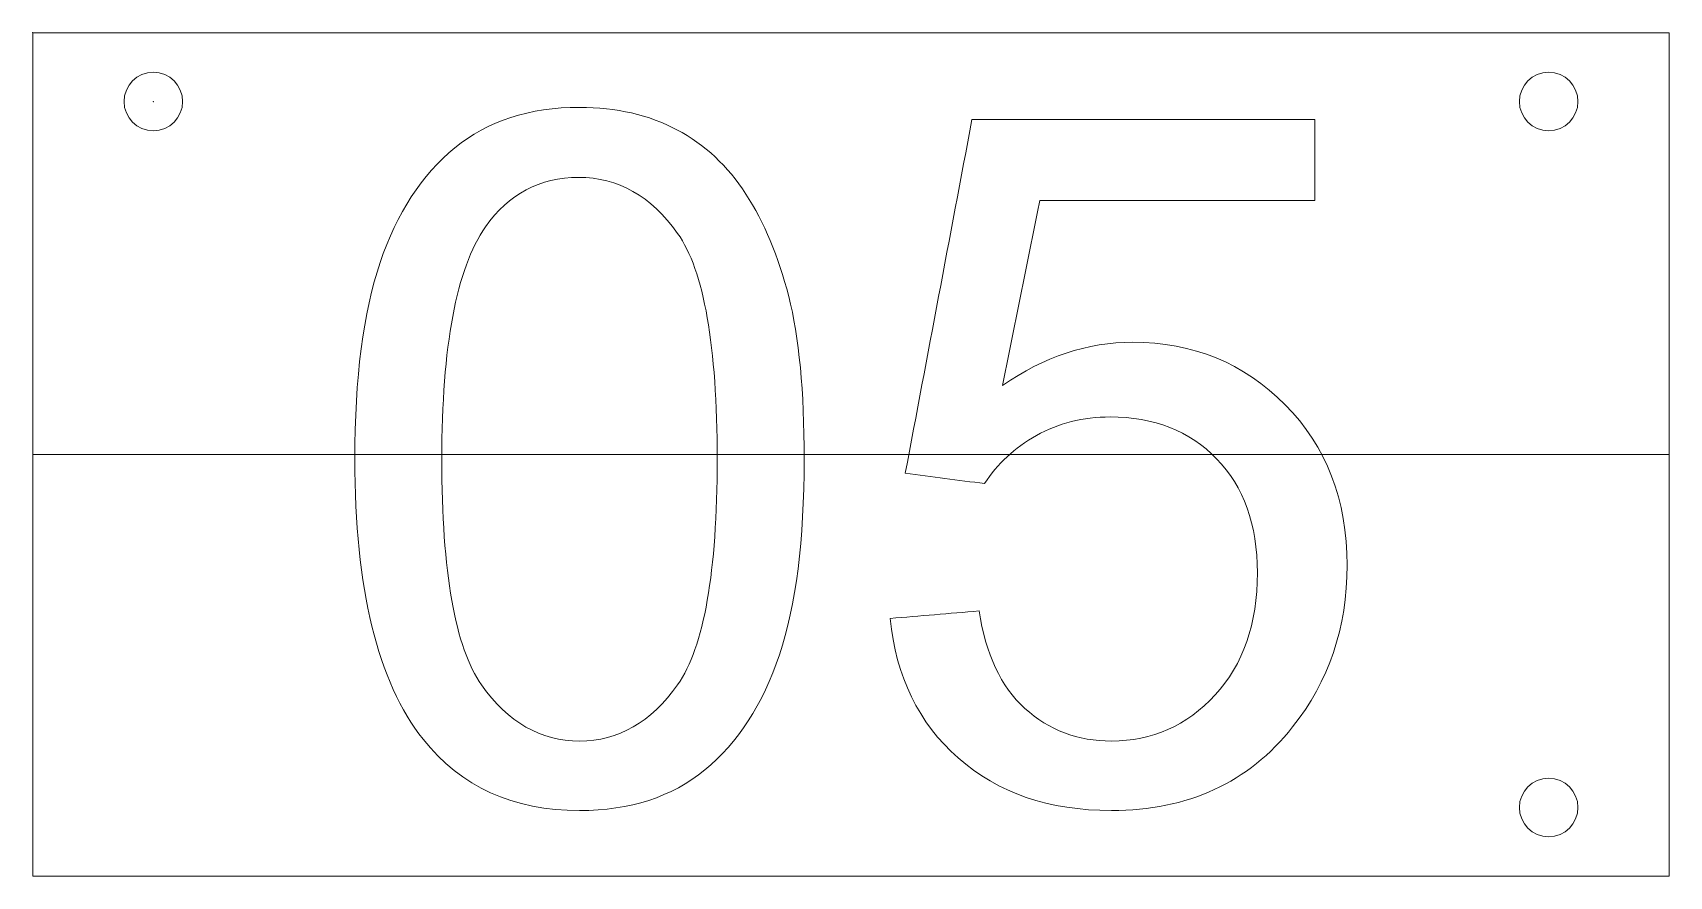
# Model space of a CAD drawing. Header units: millimetres. Extents: x 0 to 95, y -49 to 0.
import ezdxf
from ezdxf.lldxf.tags import DXFTag

# ---------------------------------------------------------------- set-up
doc = ezdxf.new("R2010")
doc.units = ezdxf.units.MM
doc.layers.add('1', color=7, linetype='Continuous', true_color=0xffffff)
doc.layers.add('61', color=7, linetype='Continuous', true_color=0xffffff)
tags = doc.linetypes.add('PHANTOM', pattern=[50.5, 18, -6.5, 6.5, -6.5, 6.5, -6.5]).pattern_tags.tags
tags[14:15] = [DXFTag(74, 4), DXFTag(75, 0), DXFTag(340, '0'), DXFTag(46, 0.0), DXFTag(50, 0.0), DXFTag(44, 0.0), DXFTag(45, 0.0)]
tags[12:13] = [DXFTag(74, 4), DXFTag(75, 0), DXFTag(340, '0'), DXFTag(46, 0.0), DXFTag(50, 0.0), DXFTag(44, 0.0), DXFTag(45, 0.0)]
tags[10:11] = [DXFTag(74, 4), DXFTag(75, 0), DXFTag(340, '0'), DXFTag(46, 0.0), DXFTag(50, 0.0), DXFTag(44, 0.0), DXFTag(45, 0.0)]
tags[8:9] = [DXFTag(74, 4), DXFTag(75, 0), DXFTag(340, '0'), DXFTag(46, 0.0), DXFTag(50, 0.0), DXFTag(44, 0.0), DXFTag(45, 0.0)]
tags[6:7] = [DXFTag(74, 4), DXFTag(75, 0), DXFTag(340, '0'), DXFTag(46, 0.0), DXFTag(50, 0.0), DXFTag(44, 0.0), DXFTag(45, 0.0)]
tags[4:5] = [DXFTag(74, 4), DXFTag(75, 0), DXFTag(340, '0'), DXFTag(46, 0.0), DXFTag(50, 0.0), DXFTag(44, 0.0), DXFTag(45, 0.0)]

msp = doc.modelspace()

# ---------------------------------------------------------------- linework, layer by layer
at = {"layer": '1', "color": 252, "linetype": 'Continuous', "lineweight": 13}
for p, q in [((0, -49), (0, 0)), ((0, -49), (0, 0)), ((0, 0), (95, 0)), ((0, 0), (95, 0)), ((95, 0), (95, -49)), ((95, 0), (95, -49)), ((95, -49), (0, -49)), ((95, -49), (0, -49))]:
    msp.add_line(p, q, dxfattribs=at)
at = {"layer": '1', "color": 163, "linetype": 'Continuous', "lineweight": 18}
for p, q in [((0, 0), (95, 0)), ((0, -49), (0, 0)), ((95, 0), (95, -49)), ((95, -49), (0, -49))]:
    msp.add_line(p, q, dxfattribs=at)
at = {"layer": '1', "color": 163, "linetype": 'PHANTOM', "lineweight": 18}
msp.add_line((0, -24.5), (95, -24.5), dxfattribs=at)
at = {"layer": '1', "color": 252, "linetype": 'Continuous', "lineweight": 13}
for centre in [(7, -4), (7, -4), (88, -4), (88, -4), (88, -45), (88, -45)]:
    msp.add_circle(centre, 1.7, dxfattribs=at)
for points, knots in [([(20.162, -13.356), (21.136, -10.475), (22.58, -8.253), (26.415, -5.122), (28.83, -4.336), (33.888, -4.336), (35.768, -4.776), (39.012, -6.497), (40.346, -7.741), (42.458, -10.999), (43.277, -12.982), (44.488, -17.661), (44.783, -20.813), (44.783, -29.464), (44.305, -33.255), (42.376, -39.024), (40.932, -41.247), (37.097, -44.394), (34.674, -45.179), (27.889, -45.179), (24.857, -43.807), (20.015, -37.706), (18.697, -32.288), (18.697, -20.043), (19.188, -16.237), (20.162, -13.356)], [0, 0, 0, 0, 0.091571, 0.091571, 0.182907, 0.182907, 0.250127, 0.250127, 0.317205, 0.317205, 0.384284, 0.384284, 0.451419, 0.451419, 0.5309, 0.5309, 0.610651, 0.610651, 0.690199, 0.690199, 0.794856, 0.794856, 0.92074, 0.92074, 1, 1, 1, 1]), ([(20.162, -13.356), (19.188, -16.237), (18.697, -20.043), (18.697, -32.288), (20.015, -37.706), (24.857, -43.807), (27.889, -45.179), (34.674, -45.179), (37.097, -44.394), (40.932, -41.247), (42.376, -39.024), (44.305, -33.255), (44.783, -29.464), (44.783, -20.813), (44.488, -17.661), (43.277, -12.982), (42.458, -10.999), (40.346, -7.741), (39.012, -6.497), (35.768, -4.776), (33.888, -4.336), (28.83, -4.336), (26.415, -5.122), (22.58, -8.253), (21.136, -10.475), (20.162, -13.356)], [0, 0, 0, 0, 0.07926, 0.07926, 0.205144, 0.205144, 0.309801, 0.309801, 0.389349, 0.389349, 0.4691, 0.4691, 0.548581, 0.548581, 0.615716, 0.615716, 0.682795, 0.682795, 0.749873, 0.749873, 0.817093, 0.817093, 0.908429, 0.908429, 1, 1, 1, 1]), ([(26.285, -11.269), (27.635, -9.362), (29.436, -8.404), (33.978, -8.404), (35.894, -9.485), (38.967, -13.817), (39.732, -18.193), (39.732, -31.322), (38.971, -35.685), (35.894, -40.056), (33.995, -41.144), (29.485, -41.144), (27.594, -40.056), (26.055, -37.887)], [0, 0, 0, 0, 0.164766, 0.164766, 0.332528, 0.332528, 0.499869, 0.499869, 0.666378, 0.666378, 0.832886, 0.832886, 1, 1, 1, 1]), ([(26.055, -37.887), (27.594, -40.056), (29.485, -41.144), (33.995, -41.144), (35.894, -40.056), (38.971, -35.685), (39.732, -31.322), (39.732, -18.193), (38.967, -13.817), (35.894, -9.485), (33.978, -8.404), (29.436, -8.404), (27.635, -9.362), (26.285, -11.269)], [0, 0, 0, 0, 0.167114, 0.167114, 0.333622, 0.333622, 0.500131, 0.500131, 0.667472, 0.667472, 0.835234, 0.835234, 1, 1, 1, 1]), ([(26.055, -37.887), (24.517, -35.709), (23.747, -31.339), (23.747, -18.21), (24.59, -13.708), (26.285, -11.269)], [0, 0, 0, 0, 0.5, 0.5, 1, 1, 1, 1]), ([(26.285, -11.269), (24.59, -13.708), (23.747, -18.21), (23.747, -31.339), (24.517, -35.709), (26.055, -37.887)], [0, 0, 0, 0, 0.5, 0.5, 1, 1, 1, 1]), ([(56.299, -20.493), (58.697, -18.816), (61.218, -17.981), (67.349, -17.981), (70.303, -19.184), (75.1, -24.029), (76.303, -27.14), (76.303, -34.563), (75.234, -37.679), (70.565, -43.567), (67.07, -45.179), (58.992, -45.179), (56.021, -44.164), (51.421, -40.088), (50.103, -37.387), (49.775, -34.023)], [0, 0, 0, 0, 0.111049, 0.111049, 0.258309, 0.258309, 0.405571, 0.405571, 0.546168, 0.546168, 0.718377, 0.718377, 0.859188, 0.859188, 1, 1, 1, 1]), ([(49.775, -34.023), (50.103, -37.387), (51.421, -40.088), (56.021, -44.164), (58.992, -45.179), (67.07, -45.179), (70.565, -43.567), (75.234, -37.679), (76.303, -34.563), (76.303, -27.14), (75.1, -24.029), (70.303, -19.184), (67.349, -17.981), (61.218, -17.981), (58.697, -18.816), (56.299, -20.493)], [0, 0, 0, 0, 0.140812, 0.140812, 0.281623, 0.281623, 0.453832, 0.453832, 0.594429, 0.594429, 0.741691, 0.741691, 0.888951, 0.888951, 1, 1, 1, 1]), ([(54.932, -33.589), (55.317, -36.094), (56.205, -37.98), (58.984, -40.514), (60.661, -41.144), (64.991, -41.144), (66.993, -40.248), (70.271, -36.692), (71.089, -34.326), (71.089, -28.572), (70.295, -26.37), (67.152, -23.129), (65.098, -22.319), (60.964, -22.319), (59.542, -22.682), (56.995, -24.111), (55.988, -25.044), (55.259, -26.19)], [0, 0, 0, 0, 0.123066, 0.123066, 0.246492, 0.246492, 0.395118, 0.395118, 0.543375, 0.543375, 0.68463, 0.68463, 0.825895, 0.825895, 0.91328, 0.91328, 1, 1, 1, 1]), ([(55.259, -26.19), (55.988, -25.044), (56.995, -24.111), (59.542, -22.682), (60.964, -22.319), (65.098, -22.319), (67.152, -23.129), (70.295, -26.37), (71.089, -28.572), (71.089, -34.326), (70.271, -36.692), (66.993, -40.248), (64.991, -41.144), (60.661, -41.144), (58.984, -40.514), (56.205, -37.98), (55.317, -36.094), (54.932, -33.589)], [0, 0, 0, 0, 0.08672, 0.08672, 0.174105, 0.174105, 0.31537, 0.31537, 0.456625, 0.456625, 0.604882, 0.604882, 0.753508, 0.753508, 0.876934, 0.876934, 1, 1, 1, 1])]:
    msp.add_open_spline(points, degree=3, knots=knots, dxfattribs=at)
at = {"layer": '1', "color": 163, "linetype": 'Continuous', "lineweight": 18}
for points, knots in [([(20.162, -13.356), (19.188, -16.237), (18.697, -20.043), (18.697, -32.288), (20.015, -37.706), (24.857, -43.807), (27.889, -45.179), (34.674, -45.179), (37.097, -44.394), (40.932, -41.247), (42.376, -39.024), (44.305, -33.255), (44.783, -29.464), (44.783, -20.813), (44.488, -17.661), (43.277, -12.982), (42.458, -10.999), (40.346, -7.741), (39.012, -6.497), (35.768, -4.776), (33.888, -4.336), (28.83, -4.336), (26.415, -5.122), (22.58, -8.253), (21.136, -10.475), (20.162, -13.356)], [0, 0, 0, 0, 0.07926, 0.07926, 0.205144, 0.205144, 0.309801, 0.309801, 0.389349, 0.389349, 0.4691, 0.4691, 0.548581, 0.548581, 0.615716, 0.615716, 0.682795, 0.682795, 0.749873, 0.749873, 0.817093, 0.817093, 0.908429, 0.908429, 1, 1, 1, 1]), ([(54.932, -33.589), (53.213, -33.734), (51.494, -33.879), (49.775, -34.023), (50.103, -37.387), (51.421, -40.088), (56.021, -44.164), (58.992, -45.179), (67.07, -45.179), (70.565, -43.567), (75.234, -37.679), (76.303, -34.563), (76.303, -27.14), (75.1, -24.029), (70.303, -19.184), (67.349, -17.981), (61.218, -17.981), (58.697, -18.816), (56.299, -20.493), (57.016, -16.908), (57.734, -13.323), (58.452, -9.738), (63.774, -9.738), (69.097, -9.738), (74.42, -9.738), (74.42, -8.175), (74.42, -6.612), (74.42, -5.048), (67.788, -5.048), (61.155, -5.048), (54.523, -5.048), (53.232, -11.896), (51.942, -18.745), (50.651, -25.593), (52.187, -25.792), (53.723, -25.991), (55.259, -26.19), (55.988, -25.044), (56.995, -24.111), (59.542, -22.682), (60.964, -22.319), (65.098, -22.319), (67.152, -23.129), (70.295, -26.37), (71.089, -28.572), (71.089, -34.326), (70.271, -36.692), (66.993, -40.248), (64.991, -41.144), (60.661, -41.144), (58.984, -40.514), (56.205, -37.98), (55.317, -36.094), (54.932, -33.589)], [0, 0, 0, 0, 0.027289, 0.027289, 0.027289, 0.076009, 0.076009, 0.124728, 0.124728, 0.18431, 0.18431, 0.232955, 0.232955, 0.283906, 0.283906, 0.334856, 0.334856, 0.373278, 0.373278, 0.373278, 0.428336, 0.428336, 0.428336, 0.508495, 0.508495, 0.508495, 0.532037, 0.532037, 0.532037, 0.631917, 0.631917, 0.631917, 0.736859, 0.736859, 0.736859, 0.760184, 0.760184, 0.760184, 0.780981, 0.780981, 0.801937, 0.801937, 0.835815, 0.835815, 0.86969, 0.86969, 0.905244, 0.905244, 0.940887, 0.940887, 0.970487, 0.970487, 1, 1, 1, 1]), ([(26.055, -37.887), (24.517, -35.709), (23.747, -31.339), (23.747, -18.21), (24.59, -13.708), (26.285, -11.269), (27.635, -9.362), (29.436, -8.404), (33.978, -8.404), (35.894, -9.485), (38.967, -13.817), (39.732, -18.193), (39.732, -31.322), (38.971, -35.685), (35.894, -40.056), (33.995, -41.144), (29.485, -41.144), (27.594, -40.056), (26.055, -37.887)], [0, 0, 0, 0, 0.207232, 0.207232, 0.414463, 0.414463, 0.414463, 0.51094, 0.51094, 0.60917, 0.60917, 0.707155, 0.707155, 0.804652, 0.804652, 0.902149, 0.902149, 1, 1, 1, 1])]:
    msp.add_open_spline(points, degree=3, knots=knots, dxfattribs=at)
at = {"layer": '1', "color": 252, "linetype": 'Continuous', "lineweight": 13}
for points in [[(54.523, -5.048), (53.232, -11.896), (51.942, -18.745), (50.651, -25.593)], [(50.651, -25.593), (51.942, -18.745), (53.232, -11.896), (54.523, -5.048)], [(74.42, -5.048), (67.788, -5.048), (61.155, -5.048), (54.523, -5.048)], [(54.523, -5.048), (61.155, -5.048), (67.788, -5.048), (74.42, -5.048)], [(74.42, -5.048), (74.42, -6.612), (74.42, -8.175), (74.42, -9.738)], [(74.42, -9.738), (74.42, -8.175), (74.42, -6.612), (74.42, -5.048)], [(58.452, -9.738), (57.734, -13.323), (57.016, -16.908), (56.299, -20.493)], [(56.299, -20.493), (57.016, -16.908), (57.734, -13.323), (58.452, -9.738)], [(74.42, -9.738), (69.097, -9.738), (63.774, -9.738), (58.452, -9.738)], [(58.452, -9.738), (63.774, -9.738), (69.097, -9.738), (74.42, -9.738)], [(55.259, -26.19), (53.723, -25.991), (52.187, -25.792), (50.651, -25.593)], [(50.651, -25.593), (52.187, -25.792), (53.723, -25.991), (55.259, -26.19)], [(49.775, -34.023), (51.494, -33.879), (53.213, -33.734), (54.932, -33.589)], [(54.932, -33.589), (53.213, -33.734), (51.494, -33.879), (49.775, -34.023)]]:
    msp.add_open_spline(points, degree=3, dxfattribs=at)
at = {"layer": '1', "color": 163, "linetype": 'Continuous', "lineweight": 18}
msp.add_point((7, -4), dxfattribs=at)
at = {"layer": '61', "color": 43, "linetype": 'Continuous', "lineweight": 18}
msp.add_point((0, 0), dxfattribs=at)

doc.saveas('drawing.dxf')
